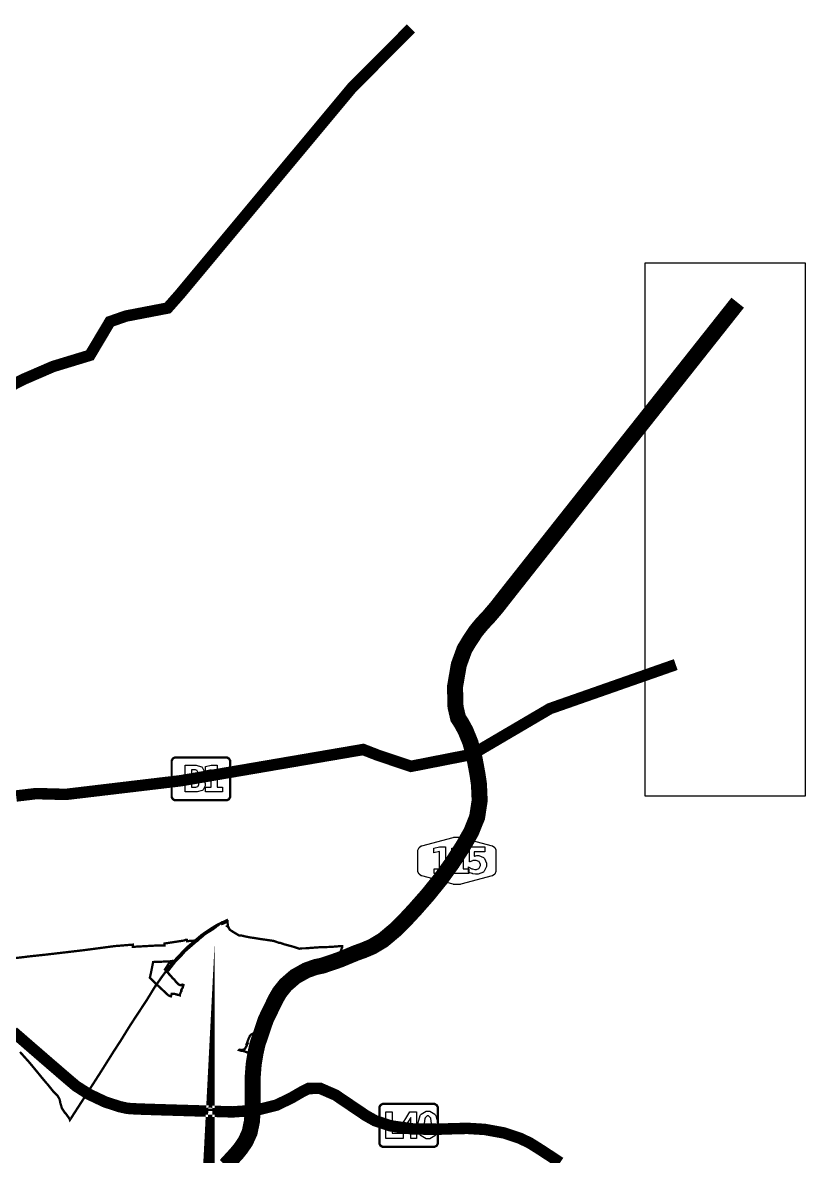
# Model space of a CAD drawing. Extents: x 21 to 210, y 114 to 262.
# Drawn here: x 149.8 to 210, y 167.6 to 254.9 of the extents above; entities that cross this region are included whole.
import ezdxf

# ---------------------------------------------------------------- set-up
doc = ezdxf.new("R2010")
doc.units = 0
for name, color, linetype in [('C00-46-85', 154, 'CONTINUOUS'), ('C50-54-56', 251, 'CONTINUOUS'), ('CFF-FF-FF-WHITE', 7, 'CONTINUOUS')]:
    doc.layers.add(name, color=color, linetype=linetype)

msp = doc.modelspace()

# ---------------------------------------------------------------- linework, layer by layer
at = {"layer": 'C00-46-85'}
msp.add_lwpolyline([(180.476, 189.2), (180.436, 189.212), (180.271, 189.344), (180.187, 189.519), (180.187, 189.577), (180.188, 191.148), (180.188, 191.189), (180.274, 191.383), (180.439, 191.514), (180.479, 191.524), (182.899, 192.162), (182.937, 192.173), (183.439, 192.173), (183.479, 192.162), (185.896, 191.522), (185.936, 191.513), (186.101, 191.382), (186.187, 191.206), (186.187, 191.146), (186.186, 189.575), (186.184, 189.534), (186.098, 189.341), (185.933, 189.21), (185.893, 189.199), (183.475, 188.561), (183.435, 188.552), (182.935, 188.552), (182.894, 188.561), (180.476, 189.2)], close=True, dxfattribs=at)
at = {"layer": 'C50-54-56'}
for points, const_width in [([(148.897, 226.949), (149.571, 227.298), (149.822, 227.426), (149.822, 227.426), (152.102, 228.413), (154.94, 229.277), (156.482, 231.866), (157.715, 232.297), (160.923, 232.914), (161.848, 233.963), (175.109, 249.876), (179.651, 254.44)], 0.8819), ([(165.389, 166.916), (166.252, 167.86), (166.439, 168.093), (166.568, 168.254), (166.915, 168.764), (167.232, 169.459), (167.41, 170.312), (167.466, 171.167), (167.466, 171.453), (167.466, 171.753), (167.457, 172.65), (167.465, 173.681), (167.543, 174.695), (167.682, 175.557), (167.746, 175.839), (167.838, 176.259), (168.48, 178.15), (169.262, 179.758), (169.426, 180.038), (169.546, 180.246), (170.003, 180.815), (170.736, 181.452), (171.59, 181.931), (172.295, 182.184), (172.537, 182.234), (172.864, 182.305), (174.154, 182.747), (175.445, 183.282), (175.772, 183.398), (175.996, 183.479), (176.661, 183.759), (177.486, 184.251), (178.424, 185.039), (179.352, 185.97), (179.651, 186.291), (179.976, 186.643), (180.928, 187.723), (181.959, 188.998), (182.826, 190.202), (183.421, 191.115), (183.611, 191.423), (183.786, 191.711), (184.285, 192.595), (184.741, 193.722), (184.936, 195.007), (184.883, 196.245), (184.824, 196.65), (184.763, 197.057), (184.539, 198.269), (184.229, 199.45), (183.865, 200.35), (183.544, 200.942), (183.424, 201.129), (183.275, 201.362), (183.078, 202.219), (183.038, 203.754), (183.33, 205.448), (183.767, 206.651), (183.983, 207.009), (184.14, 207.272), (184.65, 208.041), (185.126, 208.618), (185.637, 209.161), (186.224, 209.851), (186.41, 210.087), (186.515, 210.222), (186.832, 210.626), (187.574, 211.569), (188.591, 212.856), (189.833, 214.427), (191.252, 216.222), (192.8, 218.178), (194.429, 220.237), (196.092, 222.337), (197.738, 224.416), (199.321, 226.416), (200.793, 228.273), (202.105, 229.93), (203.21, 231.325), (204.057, 232.395), (204.602, 233.083), (204.795, 233.324), (204.795, 233.324)], 1.2347), ([(149.266, 195.355), (150.807, 195.539), (153.089, 195.477), (161.908, 196.526), (175.971, 198.932), (177.082, 198.5), (179.651, 197.637), (184.36, 198.562), (190.342, 202.077), (200.025, 205.47)], 0.8819), ([(163.923, 160.127), (163.92, 160.069), (163.92, 160.069), (163.92, 165.015)], 1.2347), ([(191.127, 167.131), (190.565, 167.506), (189.992, 167.884), (189.451, 168.234), (189.101, 168.454), (188.984, 168.526), (188.756, 168.666), (188.023, 169.014), (186.803, 169.42), (185.316, 169.689), (183.996, 169.77), (183.557, 169.759), (183.085, 169.748), (181.67, 169.703), (179.833, 169.721), (178.102, 169.959), (176.889, 170.357), (176.527, 170.561), (176.163, 170.767), (175.121, 171.471), (173.844, 172.335), (172.657, 172.852), (171.768, 172.839), (171.53, 172.719), (171.26, 172.586), (170.478, 172.131), (169.317, 171.564), (167.705, 171.159), (165.899, 171.037), (165.301, 171.055), (164.629, 171.076), (162.61, 171.137), (160.429, 171.202), (158.848, 171.254), (158.131, 171.286), (157.962, 171.301), (157.792, 171.318), (157.216, 171.446), (156.119, 171.803), (154.848, 172.404), (153.873, 173.028), (153.583, 173.275), (153.382, 173.444), (152.787, 173.955), (151.684, 174.906), (150.392, 176.025), (149.033, 177.207)], 0.8819)]:
    msp.add_lwpolyline(points, dxfattribs=dict(at, const_width=const_width))
at = {"layer": 'C50-54-56', "const_width": 0.1764}
for points in [[(165.733, 195.323), (165.733, 195.271), (165.644, 195.111), (165.485, 195.023), (165.432, 195.023), (161.534, 195.023), (161.48, 195.023), (161.321, 195.111), (161.233, 195.271), (161.233, 195.323), (161.233, 198.023), (161.233, 198.077), (161.321, 198.235), (161.48, 198.323), (161.534, 198.323), (165.432, 198.323), (165.485, 198.323), (165.644, 198.235), (165.733, 198.077), (165.733, 198.023), (165.733, 195.323)], [(181.717, 168.65), (181.717, 168.597), (181.628, 168.438), (181.468, 168.349), (181.416, 168.349), (177.517, 168.349), (177.464, 168.349), (177.305, 168.438), (177.217, 168.597), (177.217, 168.65), (177.217, 171.349), (177.217, 171.403), (177.305, 171.561), (177.464, 171.65), (177.517, 171.65), (181.416, 171.65), (181.468, 171.65), (181.628, 171.561), (181.717, 171.403), (181.717, 171.349), (181.717, 168.65)]]:
    msp.add_lwpolyline(points, close=True, dxfattribs=at)
at = {"layer": 'C50-54-56'}
for points in [[(163.475, 196.766), (163.5, 196.758), (163.698, 196.602), (163.712, 196.578), (163.726, 196.557), (163.8, 196.329), (163.8, 196.253), (163.8, 196.142), (163.649, 195.832), (163.619, 195.807), (163.588, 195.784), (163.197, 195.664), (163.067, 195.664), (162.274, 195.664), (162.274, 197.72), (162.99, 197.72), (163.129, 197.72), (163.518, 197.609), (163.547, 197.587), (163.576, 197.566), (163.723, 197.277), (163.723, 197.18), (163.723, 197.115), (163.668, 196.938), (163.657, 196.92), (163.646, 196.904), (163.495, 196.774), (163.475, 196.766)], [(163.018, 196.926), (163.061, 196.926), (163.178, 196.973), (163.189, 196.981), (163.198, 196.99), (163.249, 197.104), (163.249, 197.141), (163.249, 197.182), (163.198, 197.298), (163.189, 197.306), (163.178, 197.316), (163.058, 197.361), (163.018, 197.361), (162.753, 197.361), (162.753, 196.926), (163.018, 196.926)], [(163.846, 196.033), (164.27, 196.033), (164.27, 197.361), (163.835, 197.262), (163.835, 197.62), (164.265, 197.72), (164.723, 197.72), (164.723, 196.033), (165.141, 196.033), (165.141, 195.664), (163.846, 195.664), (163.846, 196.033)], [(163.034, 196.027), (163.088, 196.027), (163.237, 196.082), (163.249, 196.093), (163.26, 196.105), (163.321, 196.249), (163.321, 196.298), (163.321, 196.347), (163.26, 196.485), (163.249, 196.496), (163.237, 196.507), (163.084, 196.562), (163.034, 196.562), (162.753, 196.562), (162.753, 196.027), (163.034, 196.027)], [(177.719, 171.047), (178.198, 171.047), (178.198, 169.394), (179.036, 169.394), (179.036, 168.991), (177.719, 168.991), (177.719, 171.047)], [(179.55, 171.047), (180.085, 171.047), (180.085, 169.752), (180.35, 169.752), (180.35, 169.366), (180.085, 169.366), (180.085, 168.991), (179.633, 168.991), (179.633, 169.366), (178.811, 169.366), (178.811, 169.824), (179.55, 171.047)], [(181.719, 170.017), (181.719, 169.82), (181.554, 169.275), (181.521, 169.229), (181.488, 169.183), (181.091, 168.953), (180.958, 168.953), (180.817, 168.953), (180.424, 169.183), (180.391, 169.229), (180.358, 169.275), (180.192, 169.832), (180.192, 170.017), (180.192, 170.214), (180.358, 170.76), (180.391, 170.805), (180.424, 170.852), (180.825, 171.086), (180.958, 171.086), (181.099, 171.086), (181.488, 170.852), (181.521, 170.805), (181.554, 170.76), (181.719, 170.203), (181.719, 170.017)], [(179.633, 170.612), (179.109, 169.752), (179.633, 169.752), (179.633, 170.612)], [(181.24, 170.022), (181.24, 170.157), (181.185, 170.538), (181.174, 170.562), (181.162, 170.59), (181.01, 170.723), (180.958, 170.723), (180.903, 170.723), (180.749, 170.59), (180.738, 170.562), (180.727, 170.538), (180.672, 170.152), (180.672, 170.022), (180.672, 169.885), (180.727, 169.499), (180.738, 169.471), (180.749, 169.445), (180.906, 169.311), (180.958, 169.311), (181.012, 169.311), (181.162, 169.445), (181.174, 169.471), (181.185, 169.499), (181.24, 169.891), (181.24, 170.022)]]:
    msp.add_lwpolyline(points, close=True, dxfattribs=at)
at = {"layer": 'CFF-FF-FF-WHITE'}
for points, const_width in [([(148.897, 226.949), (149.571, 227.298), (149.822, 227.426), (149.822, 227.426), (152.102, 228.413), (154.94, 229.277), (156.482, 231.866), (157.715, 232.297), (160.923, 232.914), (161.848, 233.963), (175.109, 249.876), (179.651, 254.44)], 0.5292), ([(165.389, 166.916), (166.252, 167.86), (166.439, 168.093), (166.568, 168.254), (166.915, 168.764), (167.232, 169.459), (167.41, 170.312), (167.466, 171.167), (167.466, 171.453), (167.466, 171.753), (167.457, 172.65), (167.465, 173.681), (167.543, 174.695), (167.682, 175.557), (167.746, 175.839), (167.838, 176.259), (168.48, 178.15), (169.262, 179.758), (169.426, 180.038), (169.546, 180.246), (170.003, 180.815), (170.736, 181.452), (171.59, 181.931), (172.295, 182.184), (172.537, 182.234), (172.864, 182.305), (174.154, 182.747), (175.445, 183.282), (175.772, 183.398), (175.996, 183.479), (176.661, 183.759), (177.486, 184.251), (178.424, 185.039), (179.352, 185.97), (179.651, 186.291), (179.976, 186.643), (180.928, 187.723), (181.959, 188.998), (182.826, 190.202), (183.421, 191.115), (183.611, 191.423), (183.786, 191.711), (184.285, 192.595), (184.741, 193.722), (184.936, 195.007), (184.883, 196.245), (184.824, 196.65), (184.763, 197.057), (184.539, 198.269), (184.229, 199.45), (183.865, 200.35), (183.544, 200.942), (183.424, 201.129), (183.275, 201.362), (183.078, 202.219), (183.038, 203.754), (183.33, 205.448), (183.767, 206.651), (183.983, 207.009), (184.14, 207.272), (184.65, 208.041), (185.126, 208.618), (185.637, 209.161), (186.224, 209.851), (186.41, 210.087), (186.515, 210.222), (186.832, 210.626), (187.574, 211.569), (188.591, 212.856), (189.833, 214.427), (191.252, 216.222), (192.8, 218.178), (194.429, 220.237), (196.092, 222.337), (197.738, 224.416), (199.321, 226.416), (200.793, 228.273), (202.105, 229.93), (203.21, 231.325), (204.057, 232.395), (204.602, 233.083), (204.795, 233.324), (204.795, 233.324)], 0.8819), ([(149.266, 195.355), (150.807, 195.539), (153.089, 195.477), (161.908, 196.526), (175.971, 198.932), (177.082, 198.5), (179.651, 197.637), (184.36, 198.562), (190.342, 202.077), (200.025, 205.47)], 0.5292), ([(159.963, 180.673), (160.084, 180.865), (160.473, 181.424), (160.985, 182.108), (161.434, 182.663), (161.68, 182.944), (161.76, 183.027), (161.84, 183.11), (162.14, 183.4), (162.691, 183.914), (163.247, 184.412), (163.554, 184.671), (163.641, 184.73), (163.726, 184.79), (164.283, 185.163), (164.758, 185.455), (164.802, 185.473), (164.845, 185.492), (165.25, 185.685), (165.568, 185.841), (165.568, 185.841)], 0.1764), ([(149.561, 175.652), (150.314, 174.808), (151.026, 173.942), (151.18, 173.751), (151.608, 173.24), (151.664, 173.182), (152.12, 172.613), (152.233, 172.499), (152.29, 172.445), (152.455, 172.271), (152.568, 172.081), (152.604, 172.015), (152.633, 171.873), (152.66, 171.815), (152.659, 171.744), (152.785, 171.319), (153.03, 170.95), (153.089, 170.904), (153.373, 170.506), (153.402, 170.421), (153.458, 170.506), (154.34, 171.873), (154.796, 172.584), (155.764, 174.093), (156.731, 175.63), (157.358, 176.598), (158.042, 177.708), (159.351, 179.7), (160.062, 180.867), (159.551, 181.38), (159.578, 181.466), (159.596, 181.54), (159.786, 182.476), (159.807, 182.547), (159.807, 182.576), (160.577, 182.604), (161.117, 182.604), (161.146, 182.633), (161.203, 182.633), (161.146, 182.518), (161.09, 182.576), (160.719, 182.006), (160.832, 181.893), (161.316, 182.576), (161.259, 182.547), (161.259, 182.576), (161.232, 182.576), (161.316, 182.662), (161.345, 182.633), (161.345, 182.604), (161.403, 182.633), (161.829, 183.089), (162.17, 183.458), (162.399, 183.686), (163.025, 184.227), (162.597, 184.198), (162.597, 184.198), (162.427, 184.169), (162.399, 184.284), (162.314, 184.284), (162.17, 184.227), (160.69, 184), (160.69, 183.857), (160.236, 183.857), (159.778, 183.828), (158.754, 183.771), (158.24, 183.742), (158.24, 183.913), (156.846, 183.8), (154.482, 183.487), (151.551, 183.144), (150.213, 183.002), (149.94, 182.966), (147.212, 182.636)], 0.1764), ([(191.127, 167.131), (190.565, 167.506), (189.992, 167.884), (189.451, 168.234), (189.101, 168.454), (188.984, 168.526), (188.756, 168.666), (188.023, 169.014), (186.803, 169.42), (185.316, 169.689), (183.996, 169.77), (183.557, 169.759), (183.085, 169.748), (181.67, 169.703), (179.833, 169.721), (178.102, 169.959), (176.889, 170.357), (176.527, 170.561), (176.163, 170.767), (175.121, 171.471), (173.844, 172.335), (172.657, 172.852), (171.768, 172.839), (171.53, 172.719), (171.26, 172.586), (170.478, 172.131), (169.317, 171.564), (167.705, 171.159), (165.899, 171.037), (165.301, 171.055), (164.629, 171.076), (162.61, 171.137), (160.429, 171.202), (158.848, 171.254), (158.131, 171.286), (157.962, 171.301), (157.792, 171.318), (157.216, 171.446), (156.119, 171.803), (154.848, 172.404), (153.873, 173.028), (153.583, 173.275), (153.382, 173.444), (152.787, 173.955), (151.684, 174.906), (150.392, 176.025), (149.033, 177.207)], 0.5292), ([(163.923, 160.127), (163.92, 160.069), (163.92, 160.069), (163.92, 165.015)], 0.8819)]:
    msp.add_lwpolyline(points, dxfattribs=dict(at, const_width=const_width))
for points in [[(197.665, 236.387), (209.999, 236.387), (209.999, 195.349), (197.665, 195.349), (197.665, 236.387)], [(165.733, 195.323), (165.733, 195.271), (165.644, 195.111), (165.485, 195.023), (165.432, 195.023), (161.534, 195.023), (161.48, 195.023), (161.321, 195.111), (161.233, 195.271), (161.233, 195.323), (161.233, 198.023), (161.233, 198.077), (161.321, 198.235), (161.48, 198.323), (161.534, 198.323), (165.432, 198.323), (165.485, 198.323), (165.644, 198.235), (165.733, 198.077), (165.733, 198.023), (165.733, 195.323)], [(181.422, 189.75), (181.846, 189.75), (181.846, 191.079), (181.41, 190.979), (181.41, 191.338), (181.84, 191.437), (182.298, 191.437), (182.298, 189.75), (182.717, 189.75), (182.717, 189.381), (181.422, 189.381), (181.422, 189.75)], [(182.797, 189.75), (183.221, 189.75), (183.221, 191.079), (182.786, 190.979), (182.786, 191.338), (183.216, 191.437), (183.673, 191.437), (183.673, 189.75), (184.092, 189.75), (184.092, 189.381), (182.797, 189.381), (182.797, 189.75)], [(184.144, 191.437), (185.33, 191.437), (185.33, 191.051), (184.525, 191.051), (184.525, 190.731), (184.533, 190.734), (184.626, 190.754), (184.635, 190.754), (184.643, 190.756), (184.723, 190.765), (184.751, 190.765), (184.882, 190.765), (185.243, 190.609), (185.275, 190.577), (185.306, 190.547), (185.467, 190.178), (185.467, 190.053), (185.467, 189.922), (185.292, 189.562), (185.258, 189.53), (185.224, 189.5), (184.822, 189.343), (184.69, 189.343), (184.612, 189.343), (184.401, 189.37), (184.376, 189.376), (184.35, 189.381), (184.098, 189.469), (184.073, 189.48), (184.073, 189.894), (184.098, 189.878), (184.332, 189.758), (184.354, 189.75), (184.376, 189.742), (184.554, 189.701), (184.613, 189.701), (184.682, 189.701), (184.872, 189.779), (184.889, 189.794), (184.905, 189.811), (184.988, 189.993), (184.988, 190.053), (184.988, 190.117), (184.905, 190.292), (184.889, 190.307), (184.872, 190.324), (184.678, 190.401), (184.613, 190.401), (184.558, 190.401), (184.412, 190.379), (184.393, 190.373), (184.373, 190.369), (184.167, 190.29), (184.144, 190.28), (184.144, 191.437)], [(181.717, 168.65), (181.717, 168.597), (181.628, 168.438), (181.468, 168.349), (181.416, 168.349), (177.517, 168.349), (177.464, 168.349), (177.305, 168.438), (177.217, 168.597), (177.217, 168.65), (177.217, 171.349), (177.217, 171.403), (177.305, 171.561), (177.464, 171.65), (177.517, 171.65), (181.416, 171.65), (181.468, 171.65), (181.628, 171.561), (181.717, 171.403), (181.717, 171.349), (181.717, 168.65)]]:
    msp.add_lwpolyline(points, close=True, dxfattribs=at)
at = {"layer": 'CFF-FF-FF-WHITE', "const_width": 0.1764}
msp.add_lwpolyline([(174.269, 183.8), (173.871, 183.771), (173.559, 183.742), (173.484, 183.739), (172.748, 183.712), (172.675, 183.715), (172.248, 183.686), (171.935, 183.657), (171.879, 183.657), (171.537, 183.629), (171.281, 183.629), (171.081, 183.6), (171.053, 183.6), (170.626, 183.742), (170.312, 183.829), (169.885, 183.942), (169.573, 184.056), (169.488, 184.056), (169.088, 184.198), (168.69, 184.256), (168.321, 184.311), (168.292, 184.311), (167.921, 184.369), (167.579, 184.426), (167.55, 184.426), (167.181, 184.483), (166.783, 184.568), (166.697, 184.597), (166.497, 184.624), (166.413, 184.624), (166.072, 184.824), (165.757, 185.024), (165.701, 185.08), (165.644, 185.166), (165.615, 185.251), (165.501, 185.336), (165.559, 185.365), (165.53, 185.678), (165.416, 185.622), (165.302, 185.593), (165.274, 185.565), (165.103, 185.507), (165.046, 185.593), (164.932, 185.507), (164.846, 185.422), (164.79, 185.393), (164.733, 185.365), (164.648, 185.28), (164.419, 185.109), (163.823, 184.738), (163.737, 184.682), (163.594, 184.54), (163.338, 184.34), (163.194, 184.198), (163.11, 184.142), (162.485, 183.6), (162.256, 183.402), (161.914, 183.002), (161.545, 182.633), (161.517, 182.604), (161.488, 182.575), (160.89, 181.807), (161.032, 181.665), (161.032, 181.636), (161.232, 181.437), (161.259, 181.38), (161.316, 181.322), (161.43, 181.237), (161.488, 181.153), (161.574, 181.038), (161.772, 180.838), (161.858, 180.811), (161.914, 180.782), (161.943, 180.782), (161.943, 180.811), (162.057, 180.838), (162.141, 180.811), (162.141, 180.782), (162.114, 180.726), (162.085, 180.669), (162.085, 180.611), (162.057, 180.555), (162.028, 180.526), (162.001, 180.469), (162.001, 180.384), (161.972, 180.384), (161.972, 180.327), (161.954, 180.3), (161.874, 180.1), (161.858, 180.071), (161.858, 180.013), (161.772, 180.042), (161.687, 180.042), (161.658, 180.071), (161.603, 180.071), (161.545, 180.1), (161.43, 180.128), (161.232, 180.128), (161.174, 179.928), (161.09, 179.957), (160.974, 180.013), (160.062, 180.867), (159.351, 179.7), (158.042, 177.708), (157.358, 176.598), (156.731, 175.631), (155.764, 174.093), (154.796, 172.584), (155.024, 172.442), (155.222, 172.328), (155.353, 172.27), (156.687, 171.766), (156.817, 171.702), (157.102, 171.588), (157.329, 171.531), (157.7, 171.417), (158.013, 171.389), (158.327, 171.36), (159.807, 171.36), (161.032, 171.331), (163.11, 171.331), (163.424, 171.275), (164.221, 171.19), (164.419, 171.19), (164.761, 171.162), (166.384, 171.219), (167.408, 171.19), (167.408, 173.126), (167.466, 173.182), (167.466, 173.268), (167.408, 173.296), (167.408, 173.524), (167.437, 174.206), (167.437, 175.004), (167.495, 175.318), (167.523, 175.346), (167.55, 175.346), (167.55, 175.375), (167.353, 175.46), (167.01, 175.631), (166.783, 175.715), (166.584, 175.744), (166.413, 175.8), (166.441, 175.829), (166.584, 175.8), (166.726, 175.829), (166.839, 175.858), (166.897, 175.942), (166.982, 176.086), (167.068, 176.284), (167.01, 176.284), (167.123, 176.598), (167.237, 176.855), (167.237, 176.882), (167.353, 176.997), (167.523, 177.082), (167.637, 177.139), (167.779, 177.224), (167.921, 177.338), (167.979, 177.366), (168.063, 177.424), (168.092, 177.509), (168.206, 177.651), (168.263, 177.651), (168.69, 178.675), (168.861, 178.904), (168.861, 178.931), (168.917, 179.017), (169.059, 179.416), (169.146, 179.615), (169.202, 179.758), (169.288, 179.9), (169.373, 180.1), (169.401, 180.128), (169.488, 180.298), (169.601, 180.44), (169.771, 180.669), (169.867, 180.782), (170.331, 181.249), (170.866, 181.627), (170.997, 181.693), (171.11, 181.749), (171.195, 181.807), (171.308, 181.836), (171.424, 181.893), (171.567, 181.965), (172.376, 182.272), (173.204, 182.568), (173.359, 182.633), (173.415, 182.662), (173.473, 182.662), (173.491, 182.677), (173.771, 182.844), (173.786, 182.86), (173.842, 182.889), (173.871, 182.917), (173.871, 182.946), (173.928, 182.975), (173.984, 183.031), (173.984, 183.059), (174.042, 183.087), (174.071, 183.145), (174.128, 183.202), (174.128, 183.231), (174.157, 183.259), (174.185, 183.316), (174.213, 183.373), (174.24, 183.402), (174.269, 183.458), (174.268, 183.475), (174.349, 183.697), (174.355, 183.715), (174.355, 183.8), (174.269, 183.8)], close=True, dxfattribs=at)

doc.saveas('drawing.dxf')
